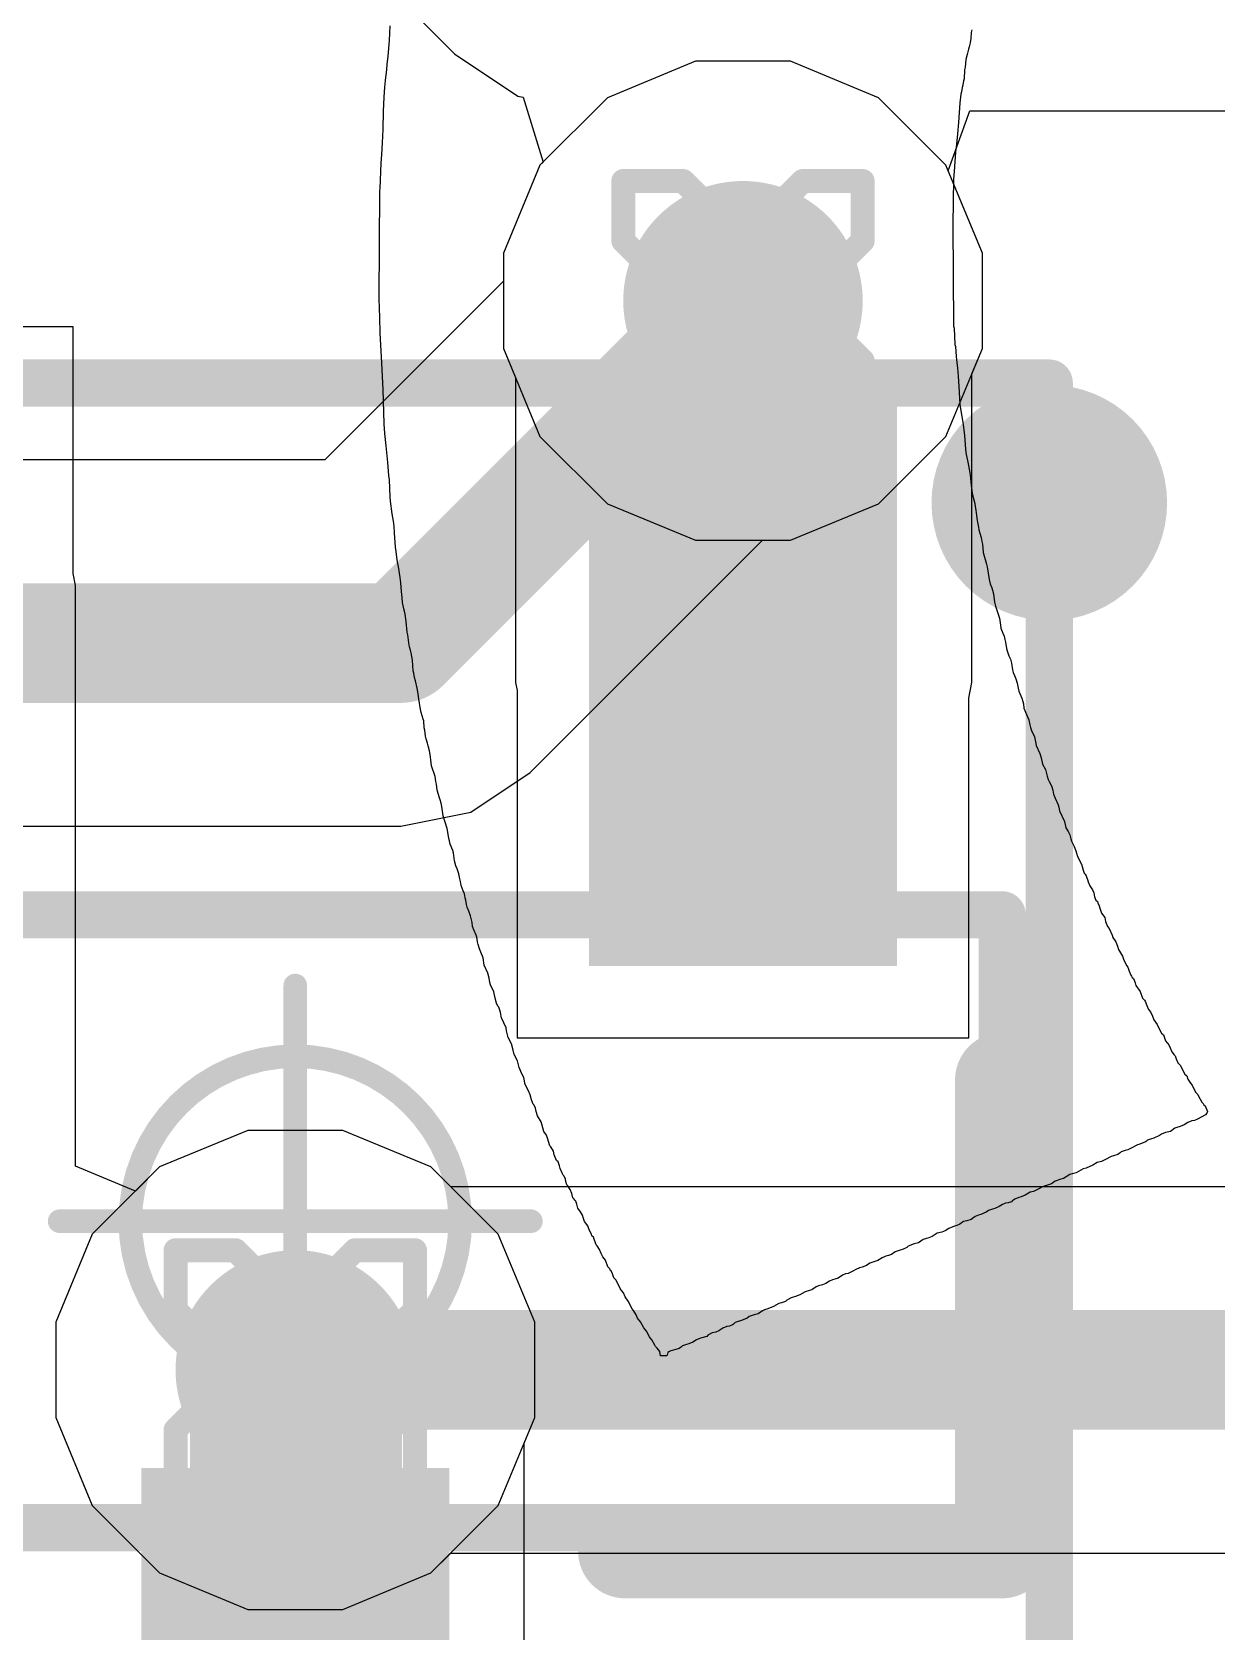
# Model space of a CAD drawing. Header units: inches. Extents: x -13 to 356, y -4 to 120.
# Drawn here: x 20.168 to 22.68, y 11.076 to 14.468 of the extents above; entities that cross this region are included whole.
import ezdxf

# ---------------------------------------------------------------- set-up
doc = ezdxf.new("R2010")
doc.units = ezdxf.units.IN
for name, color, linetype in [('Bottom Layer', 5, 'Continuous'), ('Bottom Overlay', 54, 'Continuous'), ('Drill Drawing', 1, 'Continuous'), ('GND', 16, 'Continuous'), ('Mechanical 13', 56, 'Continuous'), ('Mechanical 15', 56, 'Continuous'), ('POWER', 76, 'Continuous'), ('Top Layer', 1, 'Continuous'), ('Top Overlay', 2, 'Continuous'), ('Top Paste', 8, 'Continuous'), ('Top Solder', 216, 'Continuous'), ('Via Holes', 16, 'Continuous')]:
    doc.layers.add(name, color=color, linetype=linetype)

# ---------------------------------------------------------------- blocks, each defined once
blk = doc.blocks.new('SOT23_3L_50')
at = {"layer": 'Top Layer'}
for points in [[(0.225, 0.625), (-0.225, 0.625), (-0.225, 1.625), (0.225, 1.625)], [(-0.725, -1.643), (-1.175, -1.643), (-1.175, -0.643), (-0.725, -0.643)]]:
    blk.add_hatch(color=1, dxfattribs=at).paths.add_polyline_path(points)
at = {"layer": 'Top Paste'}
for points in [[(0.225, 0.625), (-0.225, 0.625), (-0.225, 1.625), (0.225, 1.625)], [(-0.725, -1.643), (-1.175, -1.643), (-1.175, -0.643), (-0.725, -0.643)]]:
    blk.add_hatch(color=8, dxfattribs=at).paths.add_polyline_path(points)
at = {"layer": 'Top Solder'}
for points in [[(0.3266, 0.5234), (-0.3266, 0.5234), (-0.3266, 1.7266), (0.3266, 1.7266)], [(-0.6234, -1.7446), (-1.2766, -1.7446), (-1.2766, -0.5414), (-0.6234, -0.5414)]]:
    blk.add_hatch(color=216, dxfattribs=at).paths.add_polyline_path(points)
at = {"layer": 'Mechanical 13'}
for points in [[(-1.5, 0.65, 0.1, 0.1, 0), (-1.5, -0.65, 0.1, 0.1, 0)], [(1.5, 0.65, 0.1, 0.1, 0), (-1.5, 0.65, 0.1, 0.1, 0)], [(1.5, -0.65, 0.1, 0.1, 0), (-1.5, -0.65, 0.1, 0.1, 0)]]:
    blk.add_lwpolyline(points, format="xyseb", dxfattribs=at)
for points in [[(-1.525, 0.65, 0.05, 0.05, 1), (-1.475, 0.65, 0.05, 0.05, 1)], [(-1.525, 0.65, 0.05, 0.05, 1), (-1.475, 0.65, 0.05, 0.05, 1)], [(-1.525, -0.65, 0.05, 0.05, 1), (-1.475, -0.65, 0.05, 0.05, 1)], [(-1.525, -0.65, 0.05, 0.05, 1), (-1.475, -0.65, 0.05, 0.05, 1)]]:
    blk.add_lwpolyline(points, format="xyseb", close=True, dxfattribs=at)
at = {"layer": 'Mechanical 15'}
for points in [[(-1.6, 1.778, 0.1, 0.1, 0), (-1.6, -1.778, 0.1, 0.1, 0)], [(0, 0.5, 0.05, 0.05, 0), (0, -0.5, 0.05, 0.05, 0)], [(0.5, 0, 0.05, 0.05, 0), (-0.5, 0, 0.05, 0.05, 0)], [(1.6, -1.778, 0.1, 0.1, 0), (-1.6, -1.778, 0.1, 0.1, 0)]]:
    blk.add_lwpolyline(points, format="xyseb", dxfattribs=at)
for points in [[(-0.0125, 0.5, 0.025, 0.025, 1), (0.0125, 0.5, 0.025, 0.025, 1)], [(0.35, 0, 0.05, 0.05, 1), (-0.35, 0, 0.05, 0.05, 1)], [(-0.5125, 0, 0.025, 0.025, 1), (-0.4875, 0, 0.025, 0.025, 1)], [(-0.3625, 0, 0.025, 0.025, 1), (-0.3375, 0, 0.025, 0.025, 1)], [(0.3375, 0, 0.025, 0.025, 1), (0.3625, 0, 0.025, 0.025, 1)], [(0.4875, 0, 0.025, 0.025, 1), (0.5125, 0, 0.025, 0.025, 1)], [(-0.0125, -0.5, 0.025, 0.025, 1), (0.0125, -0.5, 0.025, 0.025, 1)], [(-1.625, -1.778, 0.05, 0.05, 1), (-1.575, -1.778, 0.05, 0.05, 1)], [(-1.625, -1.778, 0.05, 0.05, 1), (-1.575, -1.778, 0.05, 0.05, 1)]]:
    blk.add_lwpolyline(points, format="xyseb", close=True, dxfattribs=at)
at = {"layer": 'Top Overlay'}
for points in [[(-0.7, 0.7, 0.2, 0.2, 0), (-1.5, 0.7, 0.2, 0.2, 0)], [(-1.5, 0.7, 0.2, 0.2, 0), (-1.5, -0.3, 0.2, 0.2, 0)]]:
    blk.add_lwpolyline(points, format="xyseb", dxfattribs=at)
for points in [[(-1.55, 0.7, 0.1, 0.1, 1), (-1.45, 0.7, 0.1, 0.1, 1)], [(-1.55, 0.7, 0.1, 0.1, 1), (-1.45, 0.7, 0.1, 0.1, 1)], [(-0.75, 0.7, 0.1, 0.1, 1), (-0.65, 0.7, 0.1, 0.1, 1)], [(-1.55, -0.3, 0.1, 0.1, 1), (-1.45, -0.3, 0.1, 0.1, 1)], [(-1.475, -1.524, 0.25, 0.25, 1), (-1.725, -1.524, 0.25, 0.25, 1)], [(-1.7875, -1.524, 0.125, 0.125, 1), (-1.6625, -1.524, 0.125, 0.125, 1)], [(-1.5375, -1.524, 0.125, 0.125, 1), (-1.4125, -1.524, 0.125, 0.125, 1)]]:
    blk.add_lwpolyline(points, format="xyseb", close=True, dxfattribs=at)

msp = doc.modelspace()

# ---------------------------------------------------------------- hatches: boundary and pattern name
at = {"layer": 'Bottom Layer'}
h = msp.add_hatch(color=5, dxfattribs=at)
edge = h.paths.add_edge_path()
edge.add_arc((21.6764, 13.8979), 0.254, 0, 360)
h = msp.add_hatch(color=5, dxfattribs=at)
edge = h.paths.add_edge_path()
edge.add_arc((20.7264, 11.6299), 0.254, 0, 360)
at = {"layer": 'GND'}
h = msp.add_hatch(color=16, dxfattribs=at)
edge = h.paths.add_edge_path()
edge.add_arc((21.6764, 13.8979), 0.254, 0, 360)
h = msp.add_hatch(color=16, dxfattribs=at)
edge = h.paths.add_edge_path()
edge.add_arc((20.7264, 11.6299), 0.254, 0, 360)
at = {"layer": 'POWER'}
h = msp.add_hatch(color=76, dxfattribs=at)
edge = h.paths.add_edge_path()
edge.add_arc((21.6764, 13.8979), 0.254, 0, 360)
h = msp.add_hatch(color=76, dxfattribs=at)
edge = h.paths.add_edge_path()
edge.add_arc((20.7264, 11.6299), 0.254, 0, 360)
at = {"layer": 'Top Layer'}
h = msp.add_hatch(color=1, dxfattribs=at)
edge = h.paths.add_edge_path()
edge.add_arc((21.6764, 13.8979), 0.254, 0, 360)
for points in [[(21.453, 13.088), (21.903, 13.088), (21.903, 13.8979), (21.453, 13.8979)], [(20.503, 10.82), (20.953, 10.82), (20.953, 11.6299), (20.503, 11.6299)]]:
    msp.add_hatch(color=1, dxfattribs=at).paths.add_polyline_path(points)
h = msp.add_hatch(color=1, dxfattribs=at)
edge = h.paths.add_edge_path()
edge.add_arc((20.7264, 11.6299), 0.254, 0, 360)
at = {"layer": 'Via Holes'}
h = msp.add_hatch(color=7, dxfattribs=at)
edge = h.paths.add_edge_path()
edge.add_arc((21.6764, 13.8979), 0.127, 0, 360)
h = msp.add_hatch(color=7, dxfattribs=at)
edge = h.paths.add_edge_path()
edge.add_arc((20.7264, 11.6299), 0.127, 0, 360)

# ---------------------------------------------------------------- linework, layer by layer
at = {"layer": 'Bottom Layer'}
for p, q in [((21.5754, 14.4059), (21.3886, 14.3286)), ((21.7774, 14.4059), (21.5754, 14.4059)), ((21.9642, 14.3286), (21.7774, 14.4059)), ((21.3886, 14.3286), (21.2457, 14.1857)), ((22.1071, 14.1857), (21.9642, 14.3286)), ((21.2457, 14.1857), (21.1684, 13.9989)), ((22.1844, 13.9989), (22.1071, 14.1857)), ((21.1684, 13.9989), (21.1684, 13.9393)), ((22.1844, 13.7969), (22.1844, 13.9989)), ((21.1684, 13.9393), (20.7894, 13.5603)), ((22.1071, 13.6101), (22.1844, 13.7969)), ((21.9642, 13.4672), (22.1071, 13.6101)), ((20.7894, 13.5603), (18.8584, 13.5603)), ((21.7774, 13.3899), (21.9642, 13.4672)), ((21.225, 12.8972), (21.7178, 13.3899)), ((21.7178, 13.3899), (21.7774, 13.3899)), ((21.099, 12.813), (21.225, 12.8972)), ((20.9504, 12.7834), (21.099, 12.813)), ((18.6592, 12.7834), (20.9504, 12.7834)), ((20.6254, 12.1379), (20.4386, 12.0606)), ((20.8274, 12.1379), (20.6254, 12.1379)), ((21.0142, 12.0606), (20.8274, 12.1379)), ((20.4386, 12.0606), (20.2957, 11.9177)), ((21.0564, 12.0184), (21.0142, 12.0606)), ((23.5029, 12.0184), (21.0564, 12.0184)), ((20.2957, 11.9177), (20.2184, 11.7309)), ((20.2184, 11.7309), (20.2184, 11.5289)), ((20.2184, 11.5289), (20.2957, 11.3421)), ((20.2957, 11.3421), (20.4386, 11.1992)), ((21.0142, 11.1992), (21.0564, 11.2414)), ((21.0564, 11.2414), (23.6638, 11.2414)), ((20.4386, 11.1992), (20.6254, 11.1219)), ((20.8274, 11.1219), (21.0142, 11.1992)), ((20.6254, 11.1219), (20.8274, 11.1219))]:
    msp.add_line(p, q, dxfattribs=at)
for points in [[(20.9504, 13.1718, 0.254, 0.254, 0), (21.6764, 13.8979, 0.254, 0.254, 0)], [(16.4893, 13.1718, 0.254, 0.254, 0), (20.9504, 13.1718, 0.254, 0.254, 0)], [(20.7264, 11.6299, 0.254, 0.254, 0), (23.6638, 11.6299, 0.254, 0.254, 0)]]:
    msp.add_lwpolyline(points, format="xyseb", dxfattribs=at)
for points in [[(21.6129, 13.8979, 0.127, 0.127, 1), (21.7399, 13.8979, 0.127, 0.127, 1)], [(20.8869, 13.1718, 0.127, 0.127, 1), (21.0139, 13.1718, 0.127, 0.127, 1)], [(20.8869, 13.1718, 0.127, 0.127, 1), (21.0139, 13.1718, 0.127, 0.127, 1)], [(20.6629, 11.6299, 0.127, 0.127, 1), (20.7899, 11.6299, 0.127, 0.127, 1)]]:
    msp.add_lwpolyline(points, format="xyseb", close=True, dxfattribs=at)
at = {"layer": 'Bottom Overlay'}
for p, q in [((20.9236, 14.4165), (20.9262, 14.4502)), ((20.9262, 14.4502), (20.9275, 14.4814)), ((22.1596, 14.4541), (22.1583, 14.445)), ((22.1609, 14.4671), (22.1596, 14.4541)), ((22.1622, 14.4723), (22.1609, 14.4671)), ((20.9217, 14.3989), (20.9236, 14.4165)), ((22.1519, 14.4204), (22.1493, 14.41)), ((22.1551, 14.4314), (22.1519, 14.4204)), ((22.1564, 14.4366), (22.1551, 14.4314)), ((22.1583, 14.445), (22.1564, 14.4366)), ((20.9178, 14.3652), (20.9204, 14.3886)), ((20.9204, 14.3886), (20.9217, 14.3989)), ((22.1467, 14.3879), (22.1454, 14.3684)), ((22.148, 14.3931), (22.1467, 14.3879)), ((22.1493, 14.41), (22.148, 14.3931)), ((20.9152, 14.3301), (20.9165, 14.3509)), ((20.9165, 14.3509), (20.9178, 14.3652)), ((22.1415, 14.3503), (22.1402, 14.3412)), ((22.1428, 14.3554), (22.1415, 14.3503)), ((22.1441, 14.3645), (22.1428, 14.3554)), ((22.1454, 14.3684), (22.1441, 14.3645)), ((20.9139, 14.3003), (20.9152, 14.3301)), ((22.1363, 14.3178), (22.1337, 14.2762)), ((22.1389, 14.336), (22.1363, 14.3178)), ((22.1402, 14.3412), (22.1389, 14.336)), ((20.9126, 14.2613), (20.9139, 14.3003)), ((20.9113, 14.2328), (20.9126, 14.2613)), ((22.1317, 14.2522), (22.1285, 14.223)), ((22.1337, 14.2762), (22.1317, 14.2522)), ((20.91, 14.2081), (20.9113, 14.2328)), ((22.1272, 14.2139), (22.1246, 14.1724)), ((22.1285, 14.223), (22.1272, 14.2139)), ((20.9068, 14.136), (20.9087, 14.1899)), ((20.9087, 14.1899), (20.91, 14.2081)), ((22.1233, 14.1555), (22.122, 14.0607)), ((22.1246, 14.1724), (22.1233, 14.1555)), ((20.9042, 13.9023), (20.9055, 14.1321)), ((20.9055, 14.1321), (20.9068, 14.136)), ((22.122, 14.0607), (22.1233, 13.8439)), ((20.9055, 13.8621), (20.9042, 13.9023)), ((20.9068, 13.8296), (20.9055, 13.8621)), ((22.1233, 13.8439), (22.1246, 13.84)), ((22.1246, 13.84), (22.1259, 13.805)), ((20.91, 13.7654), (20.9068, 13.8296)), ((22.1259, 13.805), (22.1272, 13.8011)), ((22.1272, 13.8011), (22.1291, 13.7796)), ((22.1291, 13.7796), (22.1304, 13.7667)), ((20.9126, 13.7095), (20.91, 13.7654)), ((22.1304, 13.7667), (22.1317, 13.755)), ((22.1317, 13.755), (22.133, 13.7381)), ((22.133, 13.7381), (22.1343, 13.716)), ((20.9152, 13.6368), (20.9126, 13.7095)), ((22.1343, 13.716), (22.1356, 13.6914)), ((22.1356, 13.6914), (22.1369, 13.6771)), ((22.1369, 13.6771), (22.1408, 13.6524)), ((20.9165, 13.6161), (20.9152, 13.6368)), ((22.1408, 13.6524), (22.1434, 13.6355)), ((20.9191, 13.5901), (20.9165, 13.6161)), ((22.1434, 13.6355), (22.1454, 13.618)), ((22.1454, 13.618), (22.1467, 13.6128)), ((22.1467, 13.6128), (22.1486, 13.5823)), ((20.923, 13.555), (20.9191, 13.5901)), ((22.1486, 13.5823), (22.1499, 13.5719)), ((22.1499, 13.5719), (22.1525, 13.5589)), ((20.9249, 13.5271), (20.923, 13.555)), ((22.1525, 13.5589), (22.1551, 13.5485)), ((22.1551, 13.5485), (22.1577, 13.533)), ((20.9262, 13.518), (20.9249, 13.5271)), ((20.9275, 13.4817), (20.9262, 13.518)), ((22.1577, 13.533), (22.159, 13.5213)), ((22.159, 13.5213), (22.1603, 13.5057)), ((22.1603, 13.5057), (22.1629, 13.4901)), ((20.9288, 13.4726), (20.9275, 13.4817)), ((20.9321, 13.446), (20.9288, 13.4726)), ((22.1629, 13.4901), (22.1642, 13.4836)), ((22.1642, 13.4836), (22.1681, 13.468)), ((22.1681, 13.468), (22.1694, 13.4616)), ((20.9347, 13.4304), (20.9321, 13.446)), ((22.1694, 13.4616), (22.1707, 13.4538)), ((22.1707, 13.4538), (22.172, 13.4421)), ((22.172, 13.4421), (22.1733, 13.4317)), ((20.936, 13.42), (20.9347, 13.4304)), ((20.9373, 13.4057), (20.936, 13.42)), ((20.9392, 13.3752), (20.9373, 13.4057)), ((22.1733, 13.4317), (22.1759, 13.4174)), ((22.1759, 13.4174), (22.1772, 13.4122)), ((22.1772, 13.4122), (22.1791, 13.4051)), ((22.1791, 13.4051), (22.1817, 13.396)), ((20.9405, 13.3661), (20.9392, 13.3752)), ((20.9425, 13.3486), (20.9405, 13.3661)), ((22.1817, 13.396), (22.183, 13.3869)), ((22.183, 13.3869), (22.1843, 13.3817)), ((22.1843, 13.3817), (22.1863, 13.3642)), ((20.9438, 13.3408), (20.9425, 13.3486)), ((20.9451, 13.3343), (20.9438, 13.3408)), ((20.949, 13.3109), (20.9451, 13.3343)), ((22.1863, 13.3642), (22.1889, 13.3538)), ((22.1889, 13.3538), (22.1934, 13.3389)), ((22.1934, 13.3389), (22.1947, 13.3337)), ((22.1947, 13.3337), (22.1986, 13.3064)), ((20.9503, 13.2993), (20.949, 13.3109)), ((20.9516, 13.2811), (20.9503, 13.2993)), ((22.1986, 13.3064), (22.2012, 13.2973)), ((22.2012, 13.2973), (22.2044, 13.2889)), ((20.9529, 13.2681), (20.9516, 13.2811)), ((20.9541, 13.2577), (20.9529, 13.2681)), ((22.2044, 13.2889), (22.2057, 13.2837)), ((22.2057, 13.2837), (22.2077, 13.2765)), ((22.2077, 13.2765), (22.2103, 13.2584)), ((20.9567, 13.2447), (20.9541, 13.2577)), ((20.958, 13.2395), (20.9567, 13.2447)), ((20.9593, 13.233), (20.958, 13.2395)), ((20.9619, 13.2175), (20.9593, 13.233)), ((22.2103, 13.2584), (22.2122, 13.2499)), ((22.2122, 13.2499), (22.2161, 13.2395)), ((22.2161, 13.2395), (22.2207, 13.2246)), ((20.9639, 13.1947), (20.9619, 13.2175)), ((20.9652, 13.1896), (20.9639, 13.1947)), ((22.2207, 13.2246), (22.2226, 13.2097)), ((22.2226, 13.2097), (22.2239, 13.2032)), ((22.2239, 13.2032), (22.2278, 13.1928)), ((20.9671, 13.172), (20.9652, 13.1896)), ((20.9691, 13.1636), (20.9671, 13.172)), ((20.971, 13.1564), (20.9691, 13.1636)), ((22.2278, 13.1928), (22.2304, 13.1863)), ((22.2304, 13.1863), (22.2323, 13.1792)), ((22.2323, 13.1792), (22.2336, 13.174)), ((22.2336, 13.174), (22.2356, 13.1603)), ((20.9723, 13.1513), (20.971, 13.1564)), ((20.9749, 13.1357), (20.9723, 13.1513)), ((20.9769, 13.113), (20.9749, 13.1357)), ((22.2356, 13.1603), (22.2369, 13.1551)), ((22.2369, 13.1551), (22.2408, 13.1448)), ((22.2408, 13.1448), (22.244, 13.1376)), ((22.244, 13.1376), (22.246, 13.1292)), ((22.246, 13.1292), (22.2486, 13.1149)), ((20.9782, 13.1078), (20.9769, 13.113)), ((20.9795, 13.0987), (20.9782, 13.1078)), ((20.9814, 13.0915), (20.9795, 13.0987)), ((22.2486, 13.1149), (22.2499, 13.1097)), ((22.2499, 13.1097), (22.2525, 13.1032)), ((22.2525, 13.1032), (22.2557, 13.0961)), ((22.2557, 13.0961), (22.2583, 13.087)), ((20.9853, 13.0759), (20.9814, 13.0915)), ((20.9866, 13.0682), (20.9853, 13.0759)), ((20.9886, 13.0532), (20.9866, 13.0682)), ((22.2583, 13.087), (22.2603, 13.0759)), ((22.2603, 13.0759), (22.2616, 13.0695)), ((22.2616, 13.0695), (22.2681, 13.0552)), ((20.9912, 13.0351), (20.9886, 13.0532)), ((20.9938, 13.0247), (20.9912, 13.0351)), ((22.2681, 13.0552), (22.27, 13.048)), ((22.27, 13.048), (22.2713, 13.0428)), ((22.2713, 13.0428), (22.2726, 13.0338)), ((22.2726, 13.0338), (22.2758, 13.0253)), ((22.2758, 13.0253), (22.283, 13.0091)), ((20.9976, 13.0104), (20.9938, 13.0247)), ((20.9989, 13.0065), (20.9976, 13.0104)), ((21.0002, 12.9922), (20.9989, 13.0065)), ((21.0015, 12.987), (21.0002, 12.9922)), ((22.283, 13.0091), (22.2849, 12.998)), ((22.2849, 12.998), (22.2862, 12.9929)), ((22.2862, 12.9929), (22.2888, 12.9864)), ((21.0028, 12.974), (21.0015, 12.987)), ((21.0041, 12.9688), (21.0028, 12.974)), ((21.0067, 12.9597), (21.0041, 12.9688)), ((21.0087, 12.9539), (21.0067, 12.9597)), ((22.2888, 12.9864), (22.2947, 12.9727)), ((22.2947, 12.9727), (22.2973, 12.9623)), ((22.2973, 12.9623), (22.2986, 12.9546)), ((21.0113, 12.9435), (21.0087, 12.9539)), ((21.0126, 12.9357), (21.0113, 12.9435)), ((21.0139, 12.924), (21.0126, 12.9357)), ((21.0158, 12.9117), (21.0139, 12.924)), ((22.2986, 12.9546), (22.3064, 12.9377)), ((22.3064, 12.9377), (22.3089, 12.9286)), ((22.3089, 12.9286), (22.3122, 12.915)), ((21.023, 12.889), (21.0158, 12.9117)), ((22.3122, 12.915), (22.318, 12.9039)), ((22.318, 12.9039), (22.3206, 12.8948)), ((22.3206, 12.8948), (22.3219, 12.8896)), ((22.3219, 12.8896), (22.3239, 12.8825)), ((21.0249, 12.878), (21.023, 12.889)), ((21.0262, 12.8728), (21.0249, 12.878)), ((21.0275, 12.8598), (21.0262, 12.8728)), ((21.0301, 12.8507), (21.0275, 12.8598)), ((22.3239, 12.8825), (22.3258, 12.878)), ((22.3258, 12.878), (22.331, 12.8689)), ((22.331, 12.8689), (22.3336, 12.8598)), ((22.3336, 12.8598), (22.3356, 12.8513)), ((21.0314, 12.8455), (21.0301, 12.8507)), ((21.034, 12.839), (21.0314, 12.8455)), ((21.0359, 12.8319), (21.034, 12.839)), ((21.0372, 12.8254), (21.0359, 12.8319)), ((21.0392, 12.8104), (21.0372, 12.8254)), ((22.3356, 12.8513), (22.3388, 12.8429)), ((22.3388, 12.8429), (22.3453, 12.8286)), ((22.3453, 12.8286), (22.3466, 12.8234)), ((22.3466, 12.8234), (22.3479, 12.8156)), ((21.0405, 12.8052), (21.0392, 12.8104)), ((21.0489, 12.7786), (21.0405, 12.8052)), ((22.3479, 12.8156), (22.3583, 12.7936)), ((22.3583, 12.7936), (22.3615, 12.7799)), ((21.0509, 12.7663), (21.0489, 12.7786)), ((21.0522, 12.7572), (21.0509, 12.7663)), ((21.0535, 12.752), (21.0522, 12.7572)), ((22.3615, 12.7799), (22.3667, 12.7721)), ((22.3667, 12.7721), (22.37, 12.765)), ((22.37, 12.765), (22.3719, 12.7566)), ((22.3719, 12.7566), (22.3732, 12.7514)), ((21.0554, 12.7449), (21.0535, 12.752)), ((21.0606, 12.7319), (21.0554, 12.7449)), ((21.0619, 12.7267), (21.0606, 12.7319)), ((21.0645, 12.7098), (21.0619, 12.7267)), ((22.3732, 12.7514), (22.3791, 12.7403)), ((22.3791, 12.7403), (22.383, 12.7312)), ((22.383, 12.7312), (22.3843, 12.7261)), ((22.3843, 12.7261), (22.3862, 12.7189)), ((21.0671, 12.6994), (21.0645, 12.7098)), ((21.0697, 12.6929), (21.0671, 12.6994)), ((21.0736, 12.6826), (21.0697, 12.6929)), ((22.3862, 12.7189), (22.3946, 12.7027)), ((22.3946, 12.7027), (22.3959, 12.6975)), ((22.3959, 12.6975), (22.3979, 12.6903)), ((22.3979, 12.6903), (22.4005, 12.6839)), ((21.0755, 12.6715), (21.0736, 12.6826)), ((21.0768, 12.6663), (21.0755, 12.6715)), ((21.0781, 12.6572), (21.0768, 12.6663)), ((21.0827, 12.6462), (21.0781, 12.6572)), ((22.4005, 12.6839), (22.4024, 12.6819)), ((22.4024, 12.6819), (22.4037, 12.6793)), ((22.4037, 12.6793), (22.4076, 12.6702)), ((22.4076, 12.6702), (22.4089, 12.665)), ((22.4089, 12.665), (22.4122, 12.6566)), ((22.4122, 12.6566), (22.418, 12.6482)), ((21.0853, 12.6397), (21.0827, 12.6462)), ((21.0872, 12.6313), (21.0853, 12.6397)), ((21.0885, 12.6261), (21.0872, 12.6313)), ((21.0898, 12.617), (21.0885, 12.6261)), ((22.418, 12.6482), (22.4206, 12.6417)), ((22.4206, 12.6417), (22.4226, 12.6332)), ((22.4226, 12.6332), (22.4251, 12.6267)), ((22.4251, 12.6267), (22.4284, 12.6235)), ((22.4284, 12.6235), (22.4297, 12.6209)), ((22.4297, 12.6209), (22.4323, 12.6144)), ((21.0911, 12.6118), (21.0898, 12.617)), ((21.0944, 12.6034), (21.0911, 12.6118)), ((21.0983, 12.593), (21.0944, 12.6034)), ((21.1002, 12.5845), (21.0983, 12.593)), ((21.1015, 12.5793), (21.1002, 12.5845)), ((22.4323, 12.6144), (22.4336, 12.6092)), ((22.4336, 12.6092), (22.4375, 12.5988)), ((22.4375, 12.5988), (22.444, 12.5897)), ((22.444, 12.5897), (22.4459, 12.5813)), ((21.1028, 12.5703), (21.1015, 12.5793)), ((21.1054, 12.5638), (21.1028, 12.5703)), ((21.1106, 12.5521), (21.1054, 12.5638)), ((21.1119, 12.5482), (21.1106, 12.5521)), ((22.4459, 12.5813), (22.4498, 12.5709)), ((22.4498, 12.5709), (22.4531, 12.5664)), ((22.4531, 12.5664), (22.4596, 12.5521)), ((22.4596, 12.5521), (22.4609, 12.5469)), ((21.1132, 12.5378), (21.1119, 12.5482)), ((21.1145, 12.5326), (21.1132, 12.5378)), ((21.1171, 12.5235), (21.1145, 12.5326)), ((21.1203, 12.5164), (21.1171, 12.5235)), ((21.1249, 12.504), (21.1203, 12.5164)), ((22.4609, 12.5469), (22.4673, 12.5378)), ((22.4673, 12.5378), (22.4712, 12.5287)), ((22.4712, 12.5287), (22.4732, 12.5216)), ((22.4732, 12.5216), (22.4777, 12.5144)), ((21.1275, 12.4885), (21.1249, 12.504)), ((21.1353, 12.4716), (21.1275, 12.4885)), ((22.4777, 12.5144), (22.4816, 12.5079)), ((22.4816, 12.5079), (22.4842, 12.4988)), ((22.4842, 12.4988), (22.4907, 12.4872)), ((22.4907, 12.4872), (22.4933, 12.4846)), ((22.4933, 12.4846), (22.4959, 12.4755)), ((21.1379, 12.4612), (21.1353, 12.4716)), ((21.1392, 12.4521), (21.1379, 12.4612)), ((21.1405, 12.4469), (21.1392, 12.4521)), ((22.4959, 12.4755), (22.4992, 12.467)), ((22.4992, 12.467), (22.5011, 12.4651)), ((22.5011, 12.4651), (22.5024, 12.4625)), ((22.5024, 12.4625), (22.505, 12.4599)), ((22.505, 12.4599), (22.5089, 12.4508)), ((22.5089, 12.4508), (22.5102, 12.4456)), ((21.1476, 12.432), (21.1405, 12.4469)), ((21.1508, 12.4183), (21.1476, 12.432)), ((21.1534, 12.408), (21.1508, 12.4183)), ((22.5102, 12.4456), (22.5193, 12.4326)), ((22.5193, 12.4326), (22.5245, 12.4183)), ((22.5245, 12.4183), (22.5284, 12.4145)), ((21.156, 12.4015), (21.1534, 12.408)), ((21.158, 12.3995), (21.156, 12.4015)), ((21.1606, 12.393), (21.158, 12.3995)), ((21.1619, 12.3878), (21.1606, 12.393)), ((21.1638, 12.3768), (21.1619, 12.3878)), ((22.5284, 12.4145), (22.5297, 12.4119)), ((22.5297, 12.4119), (22.5336, 12.4028)), ((22.5336, 12.4028), (22.5368, 12.3943)), ((22.5368, 12.3943), (22.5413, 12.3898)), ((22.5413, 12.3898), (22.5452, 12.3807)), ((22.5452, 12.3807), (22.5485, 12.3723)), ((21.1736, 12.3554), (21.1638, 12.3768)), ((21.1749, 12.3489), (21.1736, 12.3554)), ((21.1768, 12.3405), (21.1749, 12.3489)), ((22.5485, 12.3723), (22.5556, 12.3625)), ((22.5556, 12.3625), (22.5582, 12.356)), ((22.5582, 12.356), (22.5647, 12.3443)), ((21.1781, 12.3353), (21.1768, 12.3405)), ((21.1853, 12.3216), (21.1781, 12.3353)), ((21.1885, 12.308), (21.1853, 12.3216)), ((22.5647, 12.3443), (22.5686, 12.3405)), ((22.5686, 12.3405), (22.5732, 12.3281)), ((22.5732, 12.3281), (22.5764, 12.3236)), ((22.5764, 12.3236), (22.5803, 12.3197)), ((22.5803, 12.3197), (22.5829, 12.3132)), ((22.5829, 12.3132), (22.5861, 12.3047)), ((21.1911, 12.2989), (21.1885, 12.308)), ((21.1982, 12.2853), (21.1911, 12.2989)), ((21.2002, 12.2768), (21.1982, 12.2853)), ((22.5861, 12.3047), (22.5894, 12.3015)), ((22.5894, 12.3015), (22.5907, 12.2989)), ((22.5907, 12.2989), (22.5933, 12.2963)), ((22.5933, 12.2963), (22.5959, 12.2898)), ((22.5959, 12.2898), (22.5991, 12.2814)), ((22.5991, 12.2814), (22.605, 12.2755)), ((21.2015, 12.2716), (21.2002, 12.2768)), ((21.2073, 12.258), (21.2015, 12.2716)), ((21.2112, 12.2502), (21.2073, 12.258)), ((21.2145, 12.2353), (21.2112, 12.2502)), ((22.605, 12.2755), (22.6076, 12.269)), ((22.6076, 12.269), (22.6141, 12.2574)), ((22.6141, 12.2574), (22.6179, 12.2535)), ((22.6179, 12.2535), (22.6205, 12.247)), ((22.6205, 12.247), (22.6257, 12.2379)), ((21.2216, 12.2217), (21.2145, 12.2353)), ((21.2248, 12.2132), (21.2216, 12.2217)), ((21.2274, 12.2028), (21.2248, 12.2132)), ((22.6257, 12.2379), (22.6296, 12.234)), ((22.6296, 12.234), (22.6335, 12.2249)), ((22.6335, 12.2249), (22.6374, 12.2184)), ((22.6374, 12.2184), (22.6413, 12.2145)), ((22.6413, 12.2145), (22.6426, 12.2119)), ((22.6426, 12.2119), (22.6504, 12.1976)), ((21.2313, 12.1937), (21.2274, 12.2028)), ((21.2333, 12.1918), (21.2313, 12.1937)), ((21.2359, 12.1853), (21.2333, 12.1918)), ((21.2378, 12.1782), (21.2359, 12.1853)), ((21.2404, 12.1691), (21.2378, 12.1782)), ((22.6504, 12.1976), (22.653, 12.195)), ((22.653, 12.195), (22.6543, 12.1924)), ((22.6543, 12.1924), (22.6569, 12.1898)), ((22.6569, 12.1898), (22.6621, 12.1782)), ((22.6621, 12.1782), (22.6608, 12.1743)), ((21.2482, 12.1561), (21.2404, 12.1691)), ((21.2495, 12.1509), (21.2482, 12.1561)), ((21.2541, 12.136), (21.2495, 12.1509)), ((22.5972, 12.1444), (22.5926, 12.1425)), ((22.6043, 12.1464), (22.5972, 12.1444)), ((22.6128, 12.1496), (22.6043, 12.1464)), ((22.6205, 12.1548), (22.6128, 12.1496)), ((22.629, 12.158), (22.6205, 12.1548)), ((22.6342, 12.1593), (22.629, 12.158)), ((22.6407, 12.1619), (22.6342, 12.1593)), ((22.6575, 12.171), (22.6407, 12.1619)), ((22.6608, 12.1743), (22.6575, 12.171)), ((21.2593, 12.1282), (21.2541, 12.136)), ((21.2625, 12.1197), (21.2593, 12.1282)), ((21.2638, 12.1145), (21.2625, 12.1197)), ((21.2664, 12.1055), (21.2638, 12.1145)), ((22.5303, 12.1139), (22.5186, 12.1087)), ((22.5329, 12.1152), (22.5303, 12.1139)), ((22.5349, 12.1171), (22.5329, 12.1152)), ((22.5433, 12.1204), (22.5349, 12.1171)), ((22.5485, 12.1217), (22.5433, 12.1204)), ((22.5602, 12.1269), (22.5485, 12.1217)), ((22.5647, 12.1301), (22.5602, 12.1269)), ((22.5732, 12.1334), (22.5647, 12.1301)), ((22.5835, 12.136), (22.5732, 12.1334)), ((22.5926, 12.1425), (22.5835, 12.136)), ((21.269, 12.1029), (21.2664, 12.1055)), ((21.2742, 12.0938), (21.269, 12.1029)), ((21.2755, 12.086), (21.2742, 12.0938)), ((21.2807, 12.0743), (21.2755, 12.086)), ((22.4459, 12.0762), (22.4368, 12.0723)), ((22.4576, 12.0827), (22.4459, 12.0762)), ((22.4628, 12.084), (22.4576, 12.0827)), ((22.4719, 12.0866), (22.4628, 12.084)), ((22.4745, 12.0892), (22.4719, 12.0866)), ((22.4771, 12.0905), (22.4745, 12.0892)), ((22.479, 12.0925), (22.4771, 12.0905)), ((22.4875, 12.0957), (22.479, 12.0925)), ((22.4927, 12.097), (22.4875, 12.0957)), ((22.5018, 12.1009), (22.4927, 12.097)), ((22.5134, 12.1074), (22.5018, 12.1009)), ((22.5186, 12.1087), (22.5134, 12.1074)), ((21.2839, 12.071), (21.2807, 12.0743)), ((21.2872, 12.0626), (21.2839, 12.071)), ((21.2885, 12.0574), (21.2872, 12.0626)), ((21.2937, 12.0457), (21.2885, 12.0574)), ((21.295, 12.0431), (21.2937, 12.0457)), ((21.2969, 12.0412), (21.295, 12.0431)), ((22.37, 12.0444), (22.3622, 12.0392)), ((22.3752, 12.0457), (22.37, 12.0444)), ((22.3836, 12.0477), (22.3752, 12.0457)), ((22.3979, 12.0568), (22.3836, 12.0477)), ((22.4044, 12.0581), (22.3979, 12.0568)), ((22.4187, 12.0646), (22.4044, 12.0581)), ((22.4277, 12.0697), (22.4187, 12.0646)), ((22.4368, 12.0723), (22.4277, 12.0697)), ((21.2995, 12.0347), (21.2969, 12.0412)), ((21.3008, 12.0295), (21.2995, 12.0347)), ((21.3027, 12.0224), (21.3008, 12.0295)), ((21.3047, 12.0204), (21.3027, 12.0224)), ((21.3099, 12.0126), (21.3047, 12.0204)), ((21.3131, 12.0042), (21.3099, 12.0126)), ((22.2927, 12.0087), (22.2856, 12.0068)), ((22.3044, 12.0139), (22.2927, 12.0087)), ((22.307, 12.0152), (22.3044, 12.0139)), ((22.3089, 12.0172), (22.307, 12.0152)), ((22.3154, 12.0198), (22.3089, 12.0172)), ((22.3226, 12.0217), (22.3154, 12.0198)), ((22.331, 12.025), (22.3226, 12.0217)), ((22.3388, 12.0302), (22.331, 12.025)), ((22.3511, 12.0347), (22.3388, 12.0302)), ((22.3563, 12.036), (22.3511, 12.0347)), ((22.3622, 12.0392), (22.3563, 12.036)), ((21.3157, 11.9951), (21.3131, 12.0042)), ((21.3183, 11.9925), (21.3157, 11.9951)), ((21.3196, 11.9899), (21.3183, 11.9925)), ((21.3216, 11.988), (21.3196, 11.9899)), ((21.3242, 11.9815), (21.3216, 11.988)), ((21.3261, 11.973), (21.3242, 11.9815)), ((22.22, 11.9763), (22.2109, 11.9724)), ((22.2272, 11.9808), (22.22, 11.9763)), ((22.2336, 11.9834), (22.2272, 11.9808)), ((22.2388, 11.9847), (22.2336, 11.9834)), ((22.246, 11.9867), (22.2388, 11.9847)), ((22.2486, 11.9893), (22.246, 11.9867)), ((22.2512, 11.9906), (22.2486, 11.9893)), ((22.2531, 11.9925), (22.2512, 11.9906)), ((22.2616, 11.9957), (22.2531, 11.9925)), ((22.2668, 11.997), (22.2616, 11.9957)), ((22.2752, 12.0003), (22.2668, 11.997)), ((22.2856, 12.0068), (22.2752, 12.0003)), ((21.3313, 11.9652), (21.3261, 11.973)), ((21.3359, 11.9581), (21.3313, 11.9652)), ((21.3378, 11.951), (21.3359, 11.9581)), ((21.3404, 11.9445), (21.3378, 11.951)), ((21.3469, 11.9354), (21.3404, 11.9445)), ((22.1441, 11.9445), (22.1363, 11.9393)), ((22.1512, 11.9464), (22.1441, 11.9445)), ((22.1603, 11.949), (22.1512, 11.9464)), ((22.1694, 11.9555), (22.1603, 11.949)), ((22.1759, 11.9581), (22.1694, 11.9555)), ((22.1811, 11.9594), (22.1759, 11.9581)), ((22.1927, 11.9646), (22.1811, 11.9594)), ((22.1973, 11.9678), (22.1927, 11.9646)), ((22.2057, 11.9711), (22.1973, 11.9678)), ((22.2109, 11.9724), (22.2057, 11.9711)), ((21.3495, 11.9289), (21.3469, 11.9354)), ((21.3547, 11.9172), (21.3495, 11.9289)), ((21.356, 11.9146), (21.3547, 11.9172)), ((21.3592, 11.9114), (21.356, 11.9146)), ((21.3651, 11.8951), (21.3592, 11.9114)), ((22.0584, 11.9068), (22.0486, 11.8997)), ((22.0655, 11.9088), (22.0584, 11.9068)), ((22.0707, 11.9101), (22.0655, 11.9088)), ((22.0778, 11.9133), (22.0707, 11.9101)), ((22.0882, 11.9198), (22.0778, 11.9133)), ((22.0986, 11.9224), (22.0882, 11.9198)), ((22.1051, 11.925), (22.0986, 11.9224)), ((22.1129, 11.9302), (22.1051, 11.925)), ((22.1252, 11.9347), (22.1129, 11.9302)), ((22.1304, 11.936), (22.1252, 11.9347)), ((22.1363, 11.9393), (22.1304, 11.936)), ((21.367, 11.8932), (21.3651, 11.8951)), ((21.3722, 11.8854), (21.367, 11.8932)), ((21.3755, 11.8769), (21.3722, 11.8854)), ((21.3787, 11.8698), (21.3755, 11.8769)), ((21.985, 11.8724), (21.9798, 11.8711)), ((21.9915, 11.875), (21.985, 11.8724)), ((21.9993, 11.8802), (21.9915, 11.875)), ((22.0097, 11.8841), (21.9993, 11.8802)), ((22.0149, 11.8854), (22.0097, 11.8841)), ((22.024, 11.8893), (22.0149, 11.8854)), ((22.0272, 11.8925), (22.024, 11.8893)), ((22.0395, 11.8971), (22.0272, 11.8925)), ((22.0486, 11.8997), (22.0395, 11.8971)), ((21.3845, 11.8627), (21.3787, 11.8698)), ((21.3897, 11.8484), (21.3845, 11.8627)), ((21.3936, 11.8445), (21.3897, 11.8484)), ((21.3949, 11.8419), (21.3936, 11.8445)), ((21.3969, 11.8399), (21.3949, 11.8419)), ((21.3995, 11.8335), (21.3969, 11.8399)), ((21.911, 11.8399), (21.8993, 11.8348)), ((21.9156, 11.8432), (21.911, 11.8399)), ((21.924, 11.8464), (21.9156, 11.8432)), ((21.9292, 11.8477), (21.924, 11.8464)), ((21.9383, 11.8516), (21.9292, 11.8477)), ((21.9454, 11.8562), (21.9383, 11.8516)), ((21.9539, 11.8594), (21.9454, 11.8562)), ((21.9629, 11.862), (21.9539, 11.8594)), ((21.9714, 11.8679), (21.9629, 11.862)), ((21.9798, 11.8711), (21.9714, 11.8679)), ((21.4027, 11.825), (21.3995, 11.8335)), ((21.4066, 11.8211), (21.4027, 11.825)), ((21.4118, 11.812), (21.4066, 11.8211)), ((21.4157, 11.8029), (21.4118, 11.812)), ((21.8318, 11.8062), (21.8227, 11.7997)), ((21.8364, 11.8081), (21.8318, 11.8062)), ((21.8448, 11.8101), (21.8364, 11.8081)), ((21.8519, 11.8133), (21.8448, 11.8101)), ((21.8597, 11.8185), (21.8519, 11.8133)), ((21.8662, 11.8211), (21.8597, 11.8185)), ((21.8714, 11.8224), (21.8662, 11.8211)), ((21.8786, 11.8244), (21.8714, 11.8224)), ((21.8876, 11.8309), (21.8786, 11.8244)), ((21.8941, 11.8335), (21.8876, 11.8309)), ((21.8993, 11.8348), (21.8941, 11.8335)), ((21.417, 11.8003), (21.4157, 11.8029)), ((21.4196, 11.7978), (21.417, 11.8003)), ((21.4228, 11.7932), (21.4196, 11.7978)), ((21.4261, 11.7848), (21.4228, 11.7932)), ((21.4326, 11.7757), (21.4261, 11.7848)), ((21.4365, 11.7692), (21.4326, 11.7757)), ((21.7526, 11.7711), (21.7409, 11.7646)), ((21.7578, 11.7724), (21.7526, 11.7711)), ((21.7669, 11.775), (21.7578, 11.7724)), ((21.7695, 11.7776), (21.7669, 11.775)), ((21.7786, 11.7828), (21.7695, 11.7776)), ((21.7877, 11.7854), (21.7786, 11.7828)), ((21.7968, 11.7893), (21.7877, 11.7854)), ((21.8084, 11.7958), (21.7968, 11.7893)), ((21.8175, 11.7984), (21.8084, 11.7958)), ((21.8227, 11.7997), (21.8175, 11.7984)), ((21.4404, 11.7601), (21.4365, 11.7692)), ((21.4443, 11.7562), (21.4404, 11.7601)), ((21.4495, 11.7471), (21.4443, 11.7562)), ((21.4527, 11.74), (21.4495, 11.7471)), ((21.4592, 11.7322), (21.4527, 11.74)), ((21.6851, 11.74), (21.6734, 11.7348)), ((21.6896, 11.7432), (21.6851, 11.74)), ((21.7, 11.7471), (21.6896, 11.7432)), ((21.7085, 11.7491), (21.7, 11.7471)), ((21.7176, 11.7556), (21.7085, 11.7491)), ((21.7221, 11.7575), (21.7176, 11.7556)), ((21.7292, 11.7595), (21.7221, 11.7575)), ((21.7409, 11.7646), (21.7292, 11.7595)), ((21.4657, 11.7192), (21.4592, 11.7322)), ((21.4715, 11.7121), (21.4657, 11.7192)), ((21.478, 11.7004), (21.4715, 11.7121)), ((21.602, 11.7036), (21.5994, 11.701)), ((21.6111, 11.7088), (21.602, 11.7036)), ((21.6189, 11.7101), (21.6111, 11.7088)), ((21.6254, 11.7127), (21.6189, 11.7101)), ((21.6338, 11.7186), (21.6254, 11.7127)), ((21.6423, 11.7218), (21.6338, 11.7186)), ((21.6475, 11.7231), (21.6423, 11.7218)), ((21.6539, 11.7257), (21.6475, 11.7231)), ((21.6565, 11.727), (21.6539, 11.7257)), ((21.6598, 11.7302), (21.6565, 11.727)), ((21.6663, 11.7328), (21.6598, 11.7302)), ((21.6734, 11.7348), (21.6663, 11.7328)), ((21.4793, 11.6978), (21.478, 11.7004)), ((21.4832, 11.6939), (21.4793, 11.6978)), ((21.4897, 11.6822), (21.4832, 11.6939)), ((21.491, 11.6796), (21.4897, 11.6822)), ((21.4943, 11.6764), (21.491, 11.6796)), ((21.5001, 11.6692), (21.4943, 11.6764)), ((21.5014, 11.6601), (21.5001, 11.6692)), ((21.5189, 11.6686), (21.517, 11.6666)), ((21.5235, 11.6705), (21.5189, 11.6686)), ((21.5339, 11.6731), (21.5235, 11.6705)), ((21.541, 11.6751), (21.5339, 11.6731)), ((21.5436, 11.6777), (21.541, 11.6751)), ((21.5462, 11.679), (21.5436, 11.6777)), ((21.5481, 11.6809), (21.5462, 11.679)), ((21.5566, 11.6841), (21.5481, 11.6809)), ((21.5618, 11.6854), (21.5566, 11.6841)), ((21.5702, 11.6887), (21.5618, 11.6854)), ((21.578, 11.6939), (21.5702, 11.6887)), ((21.5864, 11.6971), (21.578, 11.6939)), ((21.5994, 11.701), (21.5864, 11.6971)), ((21.515, 11.6595), (21.5014, 11.6601)), ((21.5157, 11.6614), (21.515, 11.6595)), ((21.517, 11.6666), (21.5157, 11.6614))]:
    msp.add_line(p, q, dxfattribs=at)
at = {"layer": 'Drill Drawing'}
for points in [[(21.4224, 14.0249, 0.0508, 0.0508, 0), (21.4224, 14.1519, 0.0508, 0.0508, 0)], [(21.4224, 14.1519, 0.0508, 0.0508, 0), (21.5494, 14.1519, 0.0508, 0.0508, 0)], [(21.5494, 14.1519, 0.0508, 0.0508, 0), (21.6764, 14.0249, 0.0508, 0.0508, 0)], [(21.6764, 14.0249, 0.0508, 0.0508, 0), (21.8034, 14.1519, 0.0508, 0.0508, 0)], [(21.8034, 14.1519, 0.0508, 0.0508, 0), (21.9304, 14.1519, 0.0508, 0.0508, 0)], [(21.9304, 14.0249, 0.0508, 0.0508, 0), (21.9304, 14.1519, 0.0508, 0.0508, 0)], [(21.4224, 14.0249, 0.0508, 0.0508, 0), (21.5494, 13.8979, 0.0508, 0.0508, 0)], [(21.8034, 13.8979, 0.0508, 0.0508, 0), (21.9304, 14.0249, 0.0508, 0.0508, 0)], [(21.4224, 13.7709, 0.0508, 0.0508, 0), (21.5494, 13.8979, 0.0508, 0.0508, 0)], [(21.8034, 13.8979, 0.0508, 0.0508, 0), (21.9304, 13.7709, 0.0508, 0.0508, 0)], [(21.4224, 13.6439, 0.0508, 0.0508, 0), (21.4224, 13.7709, 0.0508, 0.0508, 0)], [(21.5494, 13.6439, 0.0508, 0.0508, 0), (21.6764, 13.7709, 0.0508, 0.0508, 0)], [(21.6764, 13.7709, 0.0508, 0.0508, 0), (21.8034, 13.6439, 0.0508, 0.0508, 0)], [(21.9304, 13.6439, 0.0508, 0.0508, 0), (21.9304, 13.7709, 0.0508, 0.0508, 0)], [(21.4224, 13.6439, 0.0508, 0.0508, 0), (21.5494, 13.6439, 0.0508, 0.0508, 0)], [(21.8034, 13.6439, 0.0508, 0.0508, 0), (21.9304, 13.6439, 0.0508, 0.0508, 0)], [(20.4724, 11.7569, 0.0508, 0.0508, 0), (20.4724, 11.8839, 0.0508, 0.0508, 0)], [(20.4724, 11.8839, 0.0508, 0.0508, 0), (20.5994, 11.8839, 0.0508, 0.0508, 0)], [(20.5994, 11.8839, 0.0508, 0.0508, 0), (20.7264, 11.7569, 0.0508, 0.0508, 0)], [(20.7264, 11.7569, 0.0508, 0.0508, 0), (20.8534, 11.8839, 0.0508, 0.0508, 0)], [(20.8534, 11.8839, 0.0508, 0.0508, 0), (20.9804, 11.8839, 0.0508, 0.0508, 0)], [(20.9804, 11.7569, 0.0508, 0.0508, 0), (20.9804, 11.8839, 0.0508, 0.0508, 0)], [(20.4724, 11.7569, 0.0508, 0.0508, 0), (20.5994, 11.6299, 0.0508, 0.0508, 0)], [(20.8534, 11.6299, 0.0508, 0.0508, 0), (20.9804, 11.7569, 0.0508, 0.0508, 0)], [(20.4724, 11.5029, 0.0508, 0.0508, 0), (20.5994, 11.6299, 0.0508, 0.0508, 0)], [(20.8534, 11.6299, 0.0508, 0.0508, 0), (20.9804, 11.5029, 0.0508, 0.0508, 0)], [(20.4724, 11.3759, 0.0508, 0.0508, 0), (20.4724, 11.5029, 0.0508, 0.0508, 0)], [(20.5994, 11.3759, 0.0508, 0.0508, 0), (20.7264, 11.5029, 0.0508, 0.0508, 0)], [(20.7264, 11.5029, 0.0508, 0.0508, 0), (20.8534, 11.3759, 0.0508, 0.0508, 0)], [(20.9804, 11.3759, 0.0508, 0.0508, 0), (20.9804, 11.5029, 0.0508, 0.0508, 0)], [(20.4724, 11.3759, 0.0508, 0.0508, 0), (20.5994, 11.3759, 0.0508, 0.0508, 0)], [(20.8534, 11.3759, 0.0508, 0.0508, 0), (20.9804, 11.3759, 0.0508, 0.0508, 0)]]:
    msp.add_lwpolyline(points, format="xyseb", dxfattribs=at)
for points in [[(21.4097, 14.1519, 0.0254, 0.0254, 1), (21.4351, 14.1519, 0.0254, 0.0254, 1)], [(21.4097, 14.1519, 0.0254, 0.0254, 1), (21.4351, 14.1519, 0.0254, 0.0254, 1)], [(21.5367, 14.1519, 0.0254, 0.0254, 1), (21.5621, 14.1519, 0.0254, 0.0254, 1)], [(21.5367, 14.1519, 0.0254, 0.0254, 1), (21.5621, 14.1519, 0.0254, 0.0254, 1)], [(21.7907, 14.1519, 0.0254, 0.0254, 1), (21.8161, 14.1519, 0.0254, 0.0254, 1)], [(21.7907, 14.1519, 0.0254, 0.0254, 1), (21.8161, 14.1519, 0.0254, 0.0254, 1)], [(21.9177, 14.1519, 0.0254, 0.0254, 1), (21.9431, 14.1519, 0.0254, 0.0254, 1)], [(21.9177, 14.1519, 0.0254, 0.0254, 1), (21.9431, 14.1519, 0.0254, 0.0254, 1)], [(21.4097, 14.0249, 0.0254, 0.0254, 1), (21.4351, 14.0249, 0.0254, 0.0254, 1)], [(21.4097, 14.0249, 0.0254, 0.0254, 1), (21.4351, 14.0249, 0.0254, 0.0254, 1)], [(21.6637, 14.0249, 0.0254, 0.0254, 1), (21.6891, 14.0249, 0.0254, 0.0254, 1)], [(21.6637, 14.0249, 0.0254, 0.0254, 1), (21.6891, 14.0249, 0.0254, 0.0254, 1)], [(21.9177, 14.0249, 0.0254, 0.0254, 1), (21.9431, 14.0249, 0.0254, 0.0254, 1)], [(21.9177, 14.0249, 0.0254, 0.0254, 1), (21.9431, 14.0249, 0.0254, 0.0254, 1)], [(21.5367, 13.8979, 0.0254, 0.0254, 1), (21.5621, 13.8979, 0.0254, 0.0254, 1)], [(21.5367, 13.8979, 0.0254, 0.0254, 1), (21.5621, 13.8979, 0.0254, 0.0254, 1)], [(21.7907, 13.8979, 0.0254, 0.0254, 1), (21.8161, 13.8979, 0.0254, 0.0254, 1)], [(21.7907, 13.8979, 0.0254, 0.0254, 1), (21.8161, 13.8979, 0.0254, 0.0254, 1)], [(21.4097, 13.7709, 0.0254, 0.0254, 1), (21.4351, 13.7709, 0.0254, 0.0254, 1)], [(21.4097, 13.7709, 0.0254, 0.0254, 1), (21.4351, 13.7709, 0.0254, 0.0254, 1)], [(21.6637, 13.7709, 0.0254, 0.0254, 1), (21.6891, 13.7709, 0.0254, 0.0254, 1)], [(21.6637, 13.7709, 0.0254, 0.0254, 1), (21.6891, 13.7709, 0.0254, 0.0254, 1)], [(21.9177, 13.7709, 0.0254, 0.0254, 1), (21.9431, 13.7709, 0.0254, 0.0254, 1)], [(21.9177, 13.7709, 0.0254, 0.0254, 1), (21.9431, 13.7709, 0.0254, 0.0254, 1)], [(21.4097, 13.6439, 0.0254, 0.0254, 1), (21.4351, 13.6439, 0.0254, 0.0254, 1)], [(21.4097, 13.6439, 0.0254, 0.0254, 1), (21.4351, 13.6439, 0.0254, 0.0254, 1)], [(21.5367, 13.6439, 0.0254, 0.0254, 1), (21.5621, 13.6439, 0.0254, 0.0254, 1)], [(21.5367, 13.6439, 0.0254, 0.0254, 1), (21.5621, 13.6439, 0.0254, 0.0254, 1)], [(21.7907, 13.6439, 0.0254, 0.0254, 1), (21.8161, 13.6439, 0.0254, 0.0254, 1)], [(21.7907, 13.6439, 0.0254, 0.0254, 1), (21.8161, 13.6439, 0.0254, 0.0254, 1)], [(21.9177, 13.6439, 0.0254, 0.0254, 1), (21.9431, 13.6439, 0.0254, 0.0254, 1)], [(21.9177, 13.6439, 0.0254, 0.0254, 1), (21.9431, 13.6439, 0.0254, 0.0254, 1)], [(20.4597, 11.8839, 0.0254, 0.0254, 1), (20.4851, 11.8839, 0.0254, 0.0254, 1)], [(20.4597, 11.8839, 0.0254, 0.0254, 1), (20.4851, 11.8839, 0.0254, 0.0254, 1)], [(20.5867, 11.8839, 0.0254, 0.0254, 1), (20.6121, 11.8839, 0.0254, 0.0254, 1)], [(20.5867, 11.8839, 0.0254, 0.0254, 1), (20.6121, 11.8839, 0.0254, 0.0254, 1)], [(20.8407, 11.8839, 0.0254, 0.0254, 1), (20.8661, 11.8839, 0.0254, 0.0254, 1)], [(20.8407, 11.8839, 0.0254, 0.0254, 1), (20.8661, 11.8839, 0.0254, 0.0254, 1)], [(20.9677, 11.8839, 0.0254, 0.0254, 1), (20.9931, 11.8839, 0.0254, 0.0254, 1)], [(20.9677, 11.8839, 0.0254, 0.0254, 1), (20.9931, 11.8839, 0.0254, 0.0254, 1)], [(20.4597, 11.7569, 0.0254, 0.0254, 1), (20.4851, 11.7569, 0.0254, 0.0254, 1)], [(20.4597, 11.7569, 0.0254, 0.0254, 1), (20.4851, 11.7569, 0.0254, 0.0254, 1)], [(20.7137, 11.7569, 0.0254, 0.0254, 1), (20.7391, 11.7569, 0.0254, 0.0254, 1)], [(20.7137, 11.7569, 0.0254, 0.0254, 1), (20.7391, 11.7569, 0.0254, 0.0254, 1)], [(20.9677, 11.7569, 0.0254, 0.0254, 1), (20.9931, 11.7569, 0.0254, 0.0254, 1)], [(20.9677, 11.7569, 0.0254, 0.0254, 1), (20.9931, 11.7569, 0.0254, 0.0254, 1)], [(20.5867, 11.6299, 0.0254, 0.0254, 1), (20.6121, 11.6299, 0.0254, 0.0254, 1)], [(20.5867, 11.6299, 0.0254, 0.0254, 1), (20.6121, 11.6299, 0.0254, 0.0254, 1)], [(20.8407, 11.6299, 0.0254, 0.0254, 1), (20.8661, 11.6299, 0.0254, 0.0254, 1)], [(20.8407, 11.6299, 0.0254, 0.0254, 1), (20.8661, 11.6299, 0.0254, 0.0254, 1)], [(20.4597, 11.5029, 0.0254, 0.0254, 1), (20.4851, 11.5029, 0.0254, 0.0254, 1)], [(20.4597, 11.5029, 0.0254, 0.0254, 1), (20.4851, 11.5029, 0.0254, 0.0254, 1)], [(20.7137, 11.5029, 0.0254, 0.0254, 1), (20.7391, 11.5029, 0.0254, 0.0254, 1)], [(20.7137, 11.5029, 0.0254, 0.0254, 1), (20.7391, 11.5029, 0.0254, 0.0254, 1)], [(20.9677, 11.5029, 0.0254, 0.0254, 1), (20.9931, 11.5029, 0.0254, 0.0254, 1)], [(20.9677, 11.5029, 0.0254, 0.0254, 1), (20.9931, 11.5029, 0.0254, 0.0254, 1)], [(20.4597, 11.3759, 0.0254, 0.0254, 1), (20.4851, 11.3759, 0.0254, 0.0254, 1)], [(20.4597, 11.3759, 0.0254, 0.0254, 1), (20.4851, 11.3759, 0.0254, 0.0254, 1)], [(20.5867, 11.3759, 0.0254, 0.0254, 1), (20.6121, 11.3759, 0.0254, 0.0254, 1)], [(20.5867, 11.3759, 0.0254, 0.0254, 1), (20.6121, 11.3759, 0.0254, 0.0254, 1)], [(20.8407, 11.3759, 0.0254, 0.0254, 1), (20.8661, 11.3759, 0.0254, 0.0254, 1)], [(20.8407, 11.3759, 0.0254, 0.0254, 1), (20.8661, 11.3759, 0.0254, 0.0254, 1)], [(20.9677, 11.3759, 0.0254, 0.0254, 1), (20.9931, 11.3759, 0.0254, 0.0254, 1)], [(20.9677, 11.3759, 0.0254, 0.0254, 1), (20.9931, 11.3759, 0.0254, 0.0254, 1)]]:
    msp.add_lwpolyline(points, format="xyseb", close=True, dxfattribs=at)
at = {"layer": 'GND'}
for p, q in [((21.5754, 14.4059), (21.3886, 14.3286)), ((21.7774, 14.4059), (21.5754, 14.4059)), ((21.9642, 14.3286), (21.7774, 14.4059)), ((21.3886, 14.3286), (21.2457, 14.1857)), ((22.1071, 14.1857), (21.9642, 14.3286)), ((21.2457, 14.1857), (21.1684, 13.9989)), ((22.1844, 13.9989), (22.1071, 14.1857)), ((21.1684, 13.9989), (21.1684, 13.7969)), ((22.1844, 13.7969), (22.1844, 13.9989)), ((21.1684, 13.7969), (21.2457, 13.6101)), ((22.1071, 13.6101), (22.1844, 13.7969)), ((21.2457, 13.6101), (21.3886, 13.4672)), ((21.9642, 13.4672), (22.1071, 13.6101)), ((21.3886, 13.4672), (21.5754, 13.3899)), ((21.7774, 13.3899), (21.9642, 13.4672)), ((21.5754, 13.3899), (21.7774, 13.3899)), ((20.6254, 12.1379), (20.4386, 12.0606)), ((20.8274, 12.1379), (20.6254, 12.1379)), ((21.0142, 12.0606), (20.8274, 12.1379)), ((20.4386, 12.0606), (20.2957, 11.9177)), ((21.1571, 11.9177), (21.0142, 12.0606)), ((20.2957, 11.9177), (20.2184, 11.7309)), ((21.2344, 11.7309), (21.1571, 11.9177)), ((20.2184, 11.7309), (20.2184, 11.5289)), ((21.2344, 11.5289), (21.2344, 11.7309)), ((20.2184, 11.5289), (20.2957, 11.3421)), ((21.1571, 11.3421), (21.2344, 11.5289)), ((20.2957, 11.3421), (20.4386, 11.1992)), ((21.0142, 11.1992), (21.1571, 11.3421)), ((20.4386, 11.1992), (20.6254, 11.1219)), ((20.8274, 11.1219), (21.0142, 11.1992)), ((20.6254, 11.1219), (20.8274, 11.1219))]:
    msp.add_line(p, q, dxfattribs=at)
at = {"layer": 'POWER'}
for p, q in [((21.5754, 14.4059), (21.3886, 14.3286)), ((21.7774, 14.4059), (21.5754, 14.4059)), ((21.9642, 14.3286), (21.7774, 14.4059)), ((21.3886, 14.3286), (21.2457, 14.1857)), ((22.1071, 14.1857), (21.9642, 14.3286)), ((21.2457, 14.1857), (21.1684, 13.9989)), ((22.1844, 13.9989), (22.1071, 14.1857)), ((21.1684, 13.9989), (21.1684, 13.7969)), ((22.1844, 13.7969), (22.1844, 13.9989)), ((21.1684, 13.7969), (21.2457, 13.6101)), ((22.1071, 13.6101), (22.1844, 13.7969)), ((21.2457, 13.6101), (21.3886, 13.4672)), ((21.9642, 13.4672), (22.1071, 13.6101)), ((21.3886, 13.4672), (21.5754, 13.3899)), ((21.7774, 13.3899), (21.9642, 13.4672)), ((21.5754, 13.3899), (21.7774, 13.3899)), ((20.6254, 12.1379), (20.4386, 12.0606)), ((20.8274, 12.1379), (20.6254, 12.1379)), ((21.0142, 12.0606), (20.8274, 12.1379)), ((20.4386, 12.0606), (20.2957, 11.9177)), ((21.1571, 11.9177), (21.0142, 12.0606)), ((20.2957, 11.9177), (20.2184, 11.7309)), ((21.2344, 11.7309), (21.1571, 11.9177)), ((20.2184, 11.7309), (20.2184, 11.5289)), ((21.2344, 11.5289), (21.2344, 11.7309)), ((20.2184, 11.5289), (20.2957, 11.3421)), ((21.1571, 11.3421), (21.2344, 11.5289)), ((20.2957, 11.3421), (20.4386, 11.1992)), ((21.0142, 11.1992), (21.1571, 11.3421)), ((20.4386, 11.1992), (20.6254, 11.1219)), ((20.8274, 11.1219), (21.0142, 11.1992)), ((20.6254, 11.1219), (20.8274, 11.1219))]:
    msp.add_line(p, q, dxfattribs=at)
at = {"layer": 'Top Layer'}
for p, q in [((19.9064, 15.5796), (21.064, 14.422)), ((21.064, 14.422), (21.1984, 14.3322)), ((21.1984, 14.3322), (21.2103, 14.3298)), ((21.2103, 14.3298), (21.2521, 14.192)), ((22.112, 14.1737), (22.158, 14.3007)), ((22.158, 14.3007), (24.2912, 14.3007)), ((21.2457, 14.1857), (21.1684, 13.9989)), ((21.2521, 14.192), (21.2457, 14.1857)), ((22.1844, 13.9989), (22.112, 14.1737)), ((21.1684, 13.9989), (21.1684, 13.7969)), ((22.1844, 13.7969), (22.1844, 13.9989)), ((20.2554, 13.8424), (19.2974, 13.8424)), ((20.2554, 13.319), (20.2554, 13.8424)), ((21.1684, 13.7969), (21.194, 13.735)), ((22.162, 13.7427), (22.1844, 13.7969)), ((22.162, 13.088), (22.162, 13.7427)), ((21.194, 13.735), (21.194, 13.088)), ((20.2604, 13.294), (20.2554, 13.319)), ((20.2604, 12.0619), (20.2604, 13.294)), ((21.194, 13.088), (21.1974, 13.071)), ((21.1974, 13.071), (21.1974, 12.3344)), ((22.1554, 13.0549), (22.162, 13.088)), ((22.1554, 12.3344), (22.1554, 13.0549)), ((21.1974, 12.3344), (22.1554, 12.3344)), ((20.6254, 12.1379), (20.4386, 12.0606)), ((20.8274, 12.1379), (20.6254, 12.1379)), ((21.0142, 12.0606), (20.8274, 12.1379)), ((20.3874, 12.0093), (20.2604, 12.0619)), ((20.4386, 12.0606), (20.3874, 12.0093)), ((21.1571, 11.9177), (21.0142, 12.0606)), ((21.2344, 11.7309), (21.1571, 11.9177)), ((21.2344, 11.5289), (21.2344, 11.7309)), ((21.212, 11.4747), (21.2344, 11.5289)), ((21.212, 10.82), (21.212, 11.4747))]:
    msp.add_line(p, q, dxfattribs=at)

# ---------------------------------------------------------------- block references
at = {"rotation": 180}
msp.add_blockref('SOT23_3L_50', (20.7264, 11.9454), dxfattribs=at)

doc.saveas('drawing.dxf')
